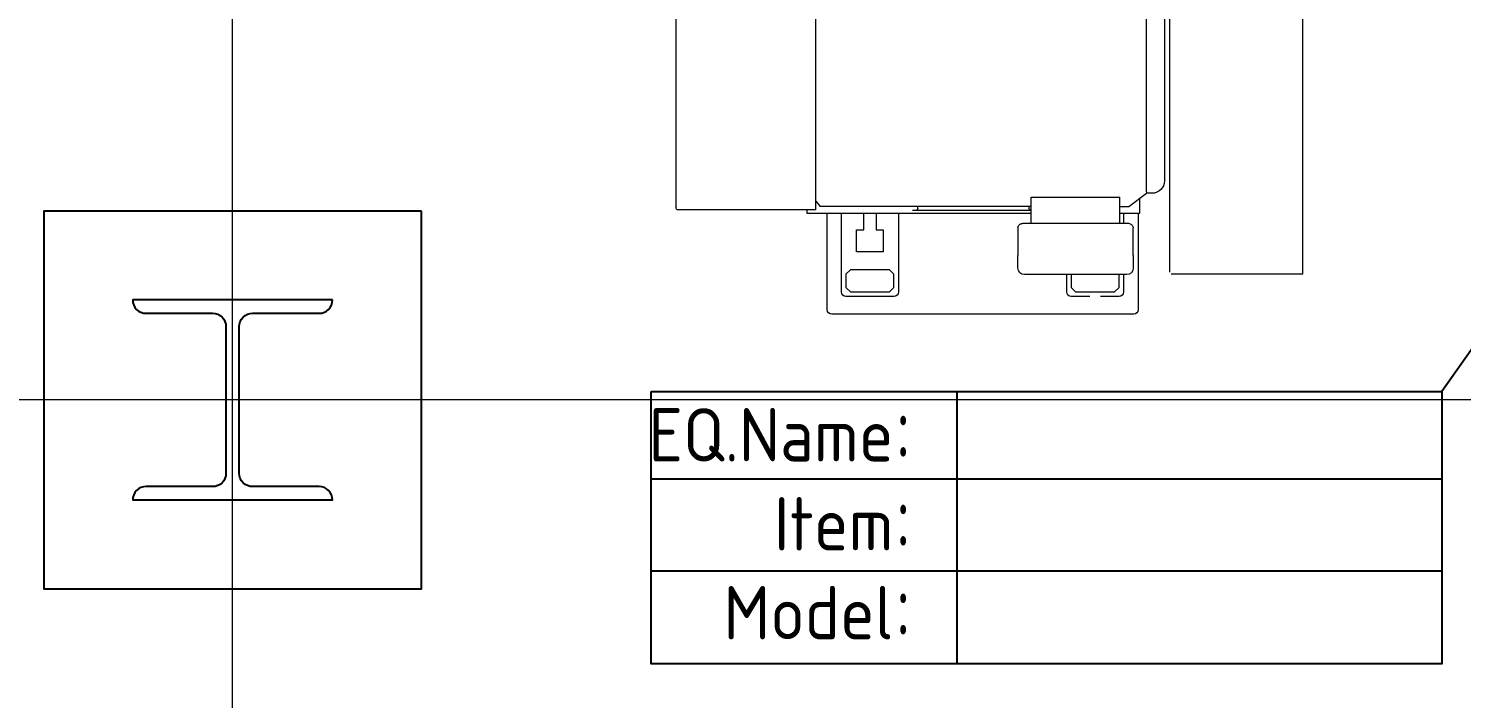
# Model space of a CAD drawing. Extents: x -681219 to -550379, y -242630 to -158199.
# Drawn here: x -644415 to -641189, y -220088 to -218581 of the extents above; entities that cross this region are included whole.
import ezdxf
from ezdxf.lldxf.tags import DXFTag

# ---------------------------------------------------------------- set-up
doc = ezdxf.new("R2010")
doc.units = 0
doc.header["$LTSCALE"] = 1000
doc.layers.get('0').update_dxf_attribs({"linetype": 'CONTINUOUS'})
doc.layers.add('famsun', color=7, linetype='CONTINUOUS', lineweight=0)
doc.layers.add('轴网_轴线', color=1, linetype='CENTER2', lineweight=0)
for name, color, linetype in [('GY_Bj_Hatch', 9, 'CONTINUOUS'), ('NEW1', 2, 'CONTINUOUS'), ('TEXT', 7, 'CONTINUOUS')]:
    doc.layers.add(name, color=color, linetype=linetype)
doc.styles.add('ISOCP', font='isocp.shx', dxfattribs={"bigfont": 'gbcbig.shx'})
tags = doc.linetypes.add('CENTER2', pattern=[28.575, 19.05, -3.175, 3.175, -3.175]).pattern_tags.tags
tags[10:11] = [DXFTag(74, 4), DXFTag(75, 0), DXFTag(340, '0'), DXFTag(46, 0.0), DXFTag(50, 0.0), DXFTag(44, 0.0), DXFTag(45, 0.0)]
tags[8:9] = [DXFTag(74, 4), DXFTag(75, 0), DXFTag(340, '0'), DXFTag(46, 0.0), DXFTag(50, 0.0), DXFTag(44, 0.0), DXFTag(45, 0.0)]
tags[6:7] = [DXFTag(74, 4), DXFTag(75, 0), DXFTag(340, '0'), DXFTag(46, 0.0), DXFTag(50, 0.0), DXFTag(44, 0.0), DXFTag(45, 0.0)]
tags[4:5] = [DXFTag(74, 4), DXFTag(75, 0), DXFTag(340, '0'), DXFTag(46, 0.0), DXFTag(50, 0.0), DXFTag(44, 0.0), DXFTag(45, 0.0)]
doc.dimstyles.new('STD2', dxfattribs={"dimscale": 40, "dimtxt": 2.5, "dimasz": 2.5, "dimexe": 1, "dimexo": 0.7, "dimgap": 0.7, "dimtad": 1, "dimdec": 0, "dimdsep": 46, "dimtxsty": 'ISOCP', "dimcen": 2.5, "dimadec": 1, "dimazin": 2, "dimtfac": 1, "dimtdec": 0, "dimtmove": 0, "dimatfit": 3, "dimfxl": 0, "dimarcsym": 0})

# ---------------------------------------------------------------- blocks, each defined once
blk = doc.blocks.new('轴网FB0EDE194AE0F5E0')
at = {"layer": 'GY_Bj_Hatch', "color": 255}
blk.add_lwpolyline([(19575, 7925), (20425, 7925), (20425, 7075), (19575, 7075)], close=True, dxfattribs=at)
blk.add_lwpolyline([(19775, 7725), (20225, 7725, -0.414214), (20195, 7695), (20045, 7695, 0.414214), (20015, 7665), (20015, 7335, 0.414214), (20045, 7305), (20195, 7305, -0.414214), (20225, 7275), (19775, 7275, -0.414214), (19805, 7305), (19955, 7305, 0.414214), (19985, 7335), (19985, 7665, 0.414214), (19955, 7695), (19805, 7695, -0.414214)], format="xyb", close=True, dxfattribs=at)
at = {"layer": '轴网_轴线'}
for p, q in [((20000, -1200), (20000, 23700)), ((-1200, 7500), (44200, 7500))]:
    blk.add_line(p, q, dxfattribs=at)
blk = doc.blocks.new('*U45')
at = {"color": 0, "linetype": 'ByBlock', "lineweight": -2}
for p, q in [((3029.1, 1807), (2349.1, 1807)), ((2339.1, 1797), (2339.1, 1580)), ((3039.1, 1580), (3039.1, 1797)), ((2371.1, 1757), (2371.1, 1580)), ((2489.1, 1767), (2381.1, 1767)), ((2391.1, 1757), (2381.1, 1747)), ((2381.1, 1717), (2381.1, 1747)), ((2391.1, 1757), (2479.1, 1757)), ((2489.1, 1747), (2479.1, 1757)), ((2489.1, 1747), (2489.1, 1717)), ((2499.1, 1580), (2499.1, 1757)), ((2878.1, 1757), (2878.1, 1718)), ((2930.1, 1767), (2888.1, 1767)), ((2898.1, 1757), (2888.1, 1747)), ((2888.1, 1718), (2888.1, 1747)), ((2898.1, 1757), (2986.1, 1757)), ((2996.1, 1767), (2954.1, 1767)), ((2996.1, 1747), (2986.1, 1757)), ((2996.1, 1747), (2996.1, 1718)), ((3006.1, 1718), (3006.1, 1757)), ((2381.1, 1717), (2391.1, 1707)), ((2479.1, 1707), (2489.1, 1717)), ((3013.1, 1718), (2783.1, 1718)), ((3110.1, 1712.6), (3110.1, 1587)), ((3113.1, 1715.9), (3410.1, 1715.9)), ((3410.1, 1715.9), (3410.1, -686.2)), ((2479.1, 1707), (2391.1, 1707)), ((2768.1, 1703), (2768.1, 1675.2)), ((3028.1, 1675.2), (3028.1, 1703)), ((2465.1, 1667), (2405.1, 1667)), ((2405.1, 1667), (2405.1, 1617)), ((2465.1, 1617), (2465.1, 1667)), ((2768.1, 1612.7), (2768.1, 1675.2)), ((3028.1, 1675.2), (3028.1, 1612.7)), ((2405.1, 1617), (2421.1, 1617)), ((2421.1, 1617), (2421.1, 1580)), ((2449.1, 1580), (2449.1, 1617)), ((2449.1, 1617), (2465.1, 1617)), ((2783.1, 1601.9), (3013.1, 1601.9)), ((2798.1, 1601.9), (2798.1, 1543.9)), ((2998.1, 1601.9), (2998.1, 1543.9)), ((3006.1, 1580), (3006.1, 1601.9)), ((3110.1, 1587), (3110.1, 279.3)), ((1998.1, 952.5), (1998.1, 1567.5)), ((2313.2, 1572.5), (2003.1, 1572.5)), ((2293.1, 1572.5), (2293.1, 1580)), ((2293.1, 1580), (2798.1, 1580)), ((2313.2, 1572.5), (2313.2, 947.5)), ((2313.2, 1552.8), (2323.1, 1564.6)), ((2798.1, 1564.6), (2323.1, 1564.6)), ((2798.1, 1574), (2531.1, 1574)), ((2543.1, 1569.6), (2543.1, 1564.6)), ((2793.1, 1564.6), (2793.1, 1569.6)), ((2998.1, 1580), (3043.1, 1580)), ((2998.1, 1564.6), (3018.1, 1564.6)), ((3018.1, 1564.6), (3058.1, 1535)), ((3043.1, 1580), (3043.1, 1546.1)), ((2798.1, 1543.9), (2998.1, 1543.9)), ((3058.1, 1531.6), (3058.1, 1535)), ((3058.1, 1535), (3058.1, 1535)), ((3058.1, 1531.6), (3058.1, 985)), ((3070.1, 1535), (3058.2, 1535)), ((3098.1, 1013), (3098.1, 1507))]:
    blk.add_line(p, q, dxfattribs=at)
for centre, radius, start, end in [((2349.1, 1797), 10, 90, 180), ((3029.1, 1797), 10, 0, 90), ((2381.1, 1757), 10, 90, 180), ((2489.1, 1757), 10, 0, 90), ((2888.1, 1757), 10, 90, 180), ((2996.1, 1757), 10, 0, 90), ((2783.1, 1703), 15, 90, 180), ((3013.1, 1703), 15, 0, 90), ((2780.2, 1697), 85.1, 261.8789, 262.0864), ((3017.1, 1679.3), 67.5, 279.1798, 279.4466), ((2003.1, 1567.5), 5, 90, 180), ((3070.1, 1507), 28, 0, 90)]:
    blk.add_arc(centre, radius, start, end, dxfattribs=at)
for centre, start_param, end_param in [((2531.1, 1569.6), 3.141593, 4.712389), ((2805.1, 1569.6), 5.335216, 6.283185)]:
    blk.add_ellipse(centre, major_axis=(-12, 0), ratio=0.36397, start_param=start_param, end_param=end_param, dxfattribs=at)
for points, knots in [([(2768.4, 1612.6), (2768.5, 1611.7), (2768.6, 1610.3), (2769.6, 1608.1), (2771.1, 1606.2), (2773, 1604.6), (2775.4, 1603.5), (2777.9, 1602.7), (2780.6, 1602.1), (2782.2, 1602), (2783.1, 1602)], [0, 0, 0, 0, 0.110335, 0.226985, 0.350495, 0.479447, 0.611312, 0.743363, 0.873352, 1, 1, 1, 1]), ([(3013.1, 1602), (3014.6, 1602), (3017.2, 1602.2), (3020.9, 1603.3), (3023.8, 1605.1), (3025.8, 1607.1), (3027.4, 1609.7), (3027.7, 1611.5), (3027.9, 1612.6)], [0, 0, 0, 0, 0.189352, 0.415708, 0.549761, 0.695493, 0.847886, 1, 1, 1, 1])]:
    blk.add_open_spline(points, degree=3, knots=knots, dxfattribs=at)

msp = doc.modelspace()

# ---------------------------------------------------------------- linework, layer by layer
at = {"layer": 'NEW1', "color": 2}
for p, q in [((-642324.8474, -219397.7207), (-642324.8474, -220010.7335)), ((-643012.9415, -219594.107), (-641232.846, -219594.107)), ((-643012.9415, -219801.1006), (-641232.846, -219801.1006))]:
    msp.add_line(p, q, dxfattribs=at)
msp.add_lwpolyline([(-643012.9415, -219397.7207), (-641232.846, -219397.7207), (-641232.846, -220010.7335), (-643012.9415, -220010.7335)], close=True, dxfattribs=at)

# ---------------------------------------------------------------- block references
at = {"layer": 'famsun', "xscale": -1}
msp.add_blockref('轴网FB0EDE194AE0F5E0', (-623955.4609, -226916.6983), dxfattribs=at)
at = {"layer": 'famsun', "xscale": -1, "rotation": 180}
msp.add_blockref('*U45', (-644955.4609, -217416.6983), dxfattribs=at)

# ---------------------------------------------------------------- texts
at = {"layer": 'TEXT', "insert": (-642380.8006, -219435.2263), "char_height": 120, "attachment_point": 3, "style": 'ISOCP'}
msp.add_mtext_dynamic_manual_height_columns('{\\Fisocp|c134;EQ.Name}：{\\Fisocp|c134;\\PItem}：{\\Fisocp|c134;\\PModel}：', width=735.696912, gutter_width=40.8108, heights=[0], dxfattribs=at)

# ---------------------------------------------------------------- leaders
at = {"layer": 'NEW1', "color": 2}
msp.add_leader([(-640063.8199, -217741.5316), (-641232.846, -219397.7207)], dimstyle='STD2', override={"dimgap": 0.7, "dimtad": 0}, dxfattribs=at)

doc.saveas('drawing.dxf')
